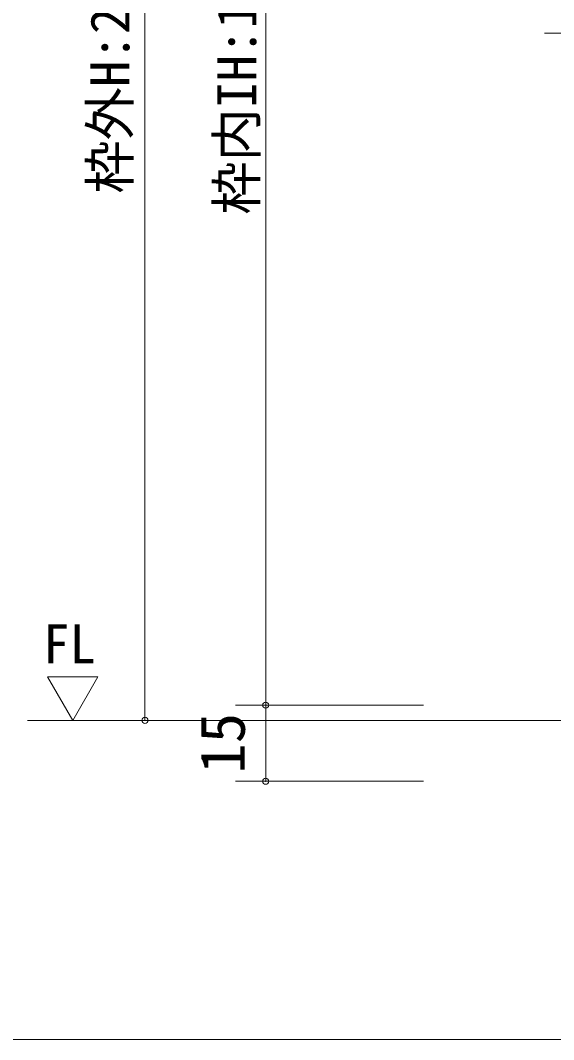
# Model space of a CAD drawing. Units: millimetres on the paper, enlarged 10 times, with parts at other scales. Extents: x -2000 to 2000, y -1385 to 1385.
# Drawn here: x -1475 to -1124, y -68 to 602 of the extents above; entities that cross this region are included whole.
import ezdxf
from ezdxf.enums import TextEntityAlignment as Align

# ---------------------------------------------------------------- set-up
doc = ezdxf.new("R2010")
doc.units = ezdxf.units.MM
doc.header["$LTSCALE"] = 10
doc.header["$PDMODE"] = 32
doc.header["$PDSIZE"] = 4
doc.linetypes.add('DOUBLE_CHAIN2', pattern=[12.8, 9, -1, 0.6, -0.6, 0.6, -1])
for name, color, linetype, lineweight in [('1-0_H-SYM', 7, 'Continuous', 20), ('1-1_0', 7, 'Continuous', 20), ('2-0_18', 7, 'Continuous', 18)]:
    doc.layers.add(name, color=color, linetype=linetype, lineweight=lineweight)
doc.styles.add('ＭＳ ゴシック', font='')
doc.styles.get('ＭＳ ゴシック').set_extended_font_data('MS Gothic')

msp = doc.modelspace()

# ---------------------------------------------------------------- linework, layer by layer
at = {"layer": '1-0_H-SYM'}
msp.add_line((380, -67.5), (-1950, -67.5), dxfattribs=at)
msp.add_line((380, -67.5), (-1950, -67.5), dxfattribs=at)
msp.add_lwpolyline([(380, -67.5), (-1950, -67.5), (-1950, 1335)], dxfattribs=at)
msp.add_lwpolyline([(380, -67.5), (-1950, -67.5), (-1950, 1335)], dxfattribs=at)
at = {"layer": '1-1_0'}
msp.add_lwpolyline([(380, -67.5), (-1950, -67.5), (-1950, 1335)], dxfattribs=at)
at = {"layer": '2-0_18', "color": 4, "lineweight": 9}
for p, q in [((-1393.2, 1086.11), (-1393.2, 142.29)), ((-1313.69, 966.11), (-1313.69, 152.29)), ((-1333.69, 152.29), (-1209.91, 152.29)), ((-1313.69, 152.29), (-1313.69, 102.29)), ((-1118.44, 142.29), (-1470.31, 142.29)), ((-1333.69, 102.29), (-1209.91, 102.29))]:
    msp.add_line(p, q, dxfattribs=at)
at = {"layer": '2-0_18', "linetype": 'DOUBLE_CHAIN2', "lineweight": 20}
msp.add_line((-528.44, 593.96), (-1135.11, 593.96), dxfattribs=at)
at = {"layer": '2-0_18', "color": 4, "lineweight": 9}
msp.add_lwpolyline([(-1440.59, 142.29), (-1424.1, 170.97), (-1457.29, 170.97)], close=True, dxfattribs=at)
at = {"layer": '2-0_18', "color": 4}
for p in [(-1313.69, 152.29), (-1393.2, 142.29), (-1313.69, 102.29)]:
    msp.add_point(p, dxfattribs=at)

# ---------------------------------------------------------------- texts
at = {"layer": '2-0_18', "style": 'ＭＳ ゴシック'}
for s, height, p in [('枠外H:2,024', 25.66, (-1395.7, 488.42)), ('枠内IH:1,985', 25.66, (-1312.3, 474.62)), ('15', 29.33, (-1318.69, 107.29))]:
    msp.add_text(s, height=height, rotation=90, dxfattribs=at).set_placement(p, align=Align.BOTTOM_LEFT)
msp.add_text('FL', height=25.66, dxfattribs=at).set_placement((-1460.25, 172.09), align=Align.BOTTOM_LEFT)

doc.saveas('drawing.dxf')
